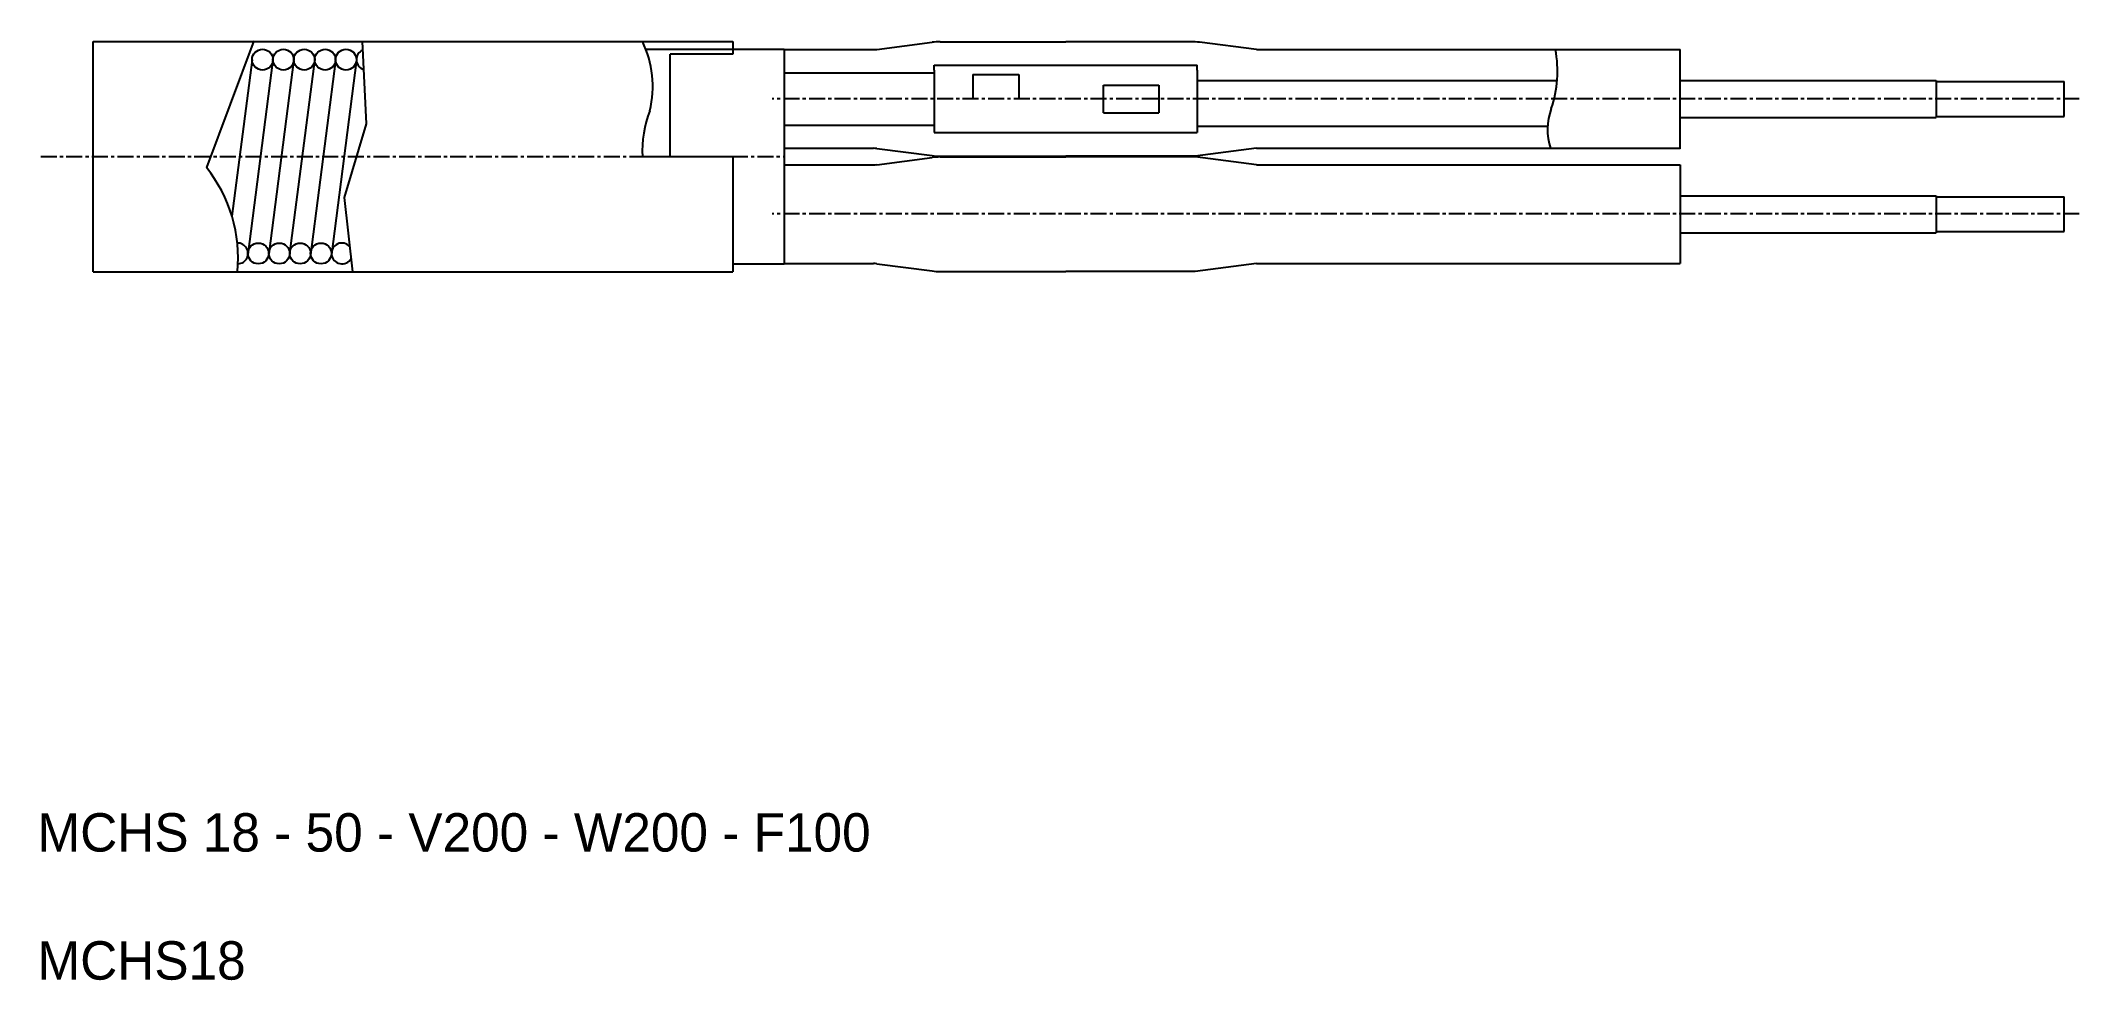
# Model space of a CAD drawing. Extents: x 0 to 160, y 0 to 73.
import ezdxf

# ---------------------------------------------------------------- set-up
doc = ezdxf.new("R2010")
doc.units = 0
doc.linetypes.add('CENTER', pattern=[2, 1.25, -0.25, 0.25, -0.25])
doc.layers.get('0').update_dxf_attribs({"linetype": 'CONTINUOUS'})
doc.layers.add('CENTER', color=1, linetype='CENTER')

msp = doc.modelspace()

# ---------------------------------------------------------------- linework, layer by layer
at = {"color": 7, "linetype": 'CONTINUOUS'}
for p, q in [((4.35, 73.27), (54.35, 73.27)), ((4.35, 55.27), (4.35, 73.27)), ((54.35, 72.66), (58.35, 72.66)), ((58.35, 72.66), (58.35, 55.89)), ((58.35, 72.63), (65.32, 72.63)), ((58.35, 72.63), (65.32, 72.63)), ((65.58, 72.64), (69.91, 73.2)), ((70.55, 73.24), (80.35, 73.24)), ((90.15, 73.24), (80.35, 73.24)), ((95.25, 72.63), (90.79, 73.2)), ((95.25, 72.63), (128.35, 72.63)), ((128.35, 64.89), (128.35, 72.63)), ((128.35, 70.22), (148.35, 70.22)), ((148.35, 70.22), (148.35, 67.32)), ((148.35, 70.14), (158.35, 70.14)), ((158.35, 67.41), (158.35, 70.14)), ((128.35, 67.32), (148.35, 67.32)), ((148.35, 67.41), (158.35, 67.41)), ((54.35, 64.27), (54.35, 55.27)), ((58.35, 64.92), (65.32, 64.92)), ((58.35, 64.92), (65.32, 64.92)), ((65.58, 64.91), (69.91, 64.35)), ((65.58, 63.64), (69.91, 64.2)), ((70.23, 64.27), (80.35, 64.27)), ((70.23, 64.27), (80.35, 64.27)), ((70.55, 64.3), (80.35, 64.3)), ((70.55, 64.24), (80.35, 64.24)), ((90.47, 64.3), (80.35, 64.3)), ((90.47, 64.27), (80.35, 64.27)), ((90.47, 64.27), (80.35, 64.27)), ((90.47, 64.24), (80.35, 64.24)), ((95.25, 64.92), (90.47, 64.3)), ((95.25, 63.63), (90.47, 64.24)), ((95.25, 64.92), (128.35, 64.92)), ((58.35, 63.63), (65.32, 63.63)), ((58.35, 63.63), (65.32, 63.63)), ((95.25, 63.63), (128.35, 63.63)), ((128.35, 63.63), (128.35, 55.92)), ((128.35, 61.22), (148.35, 61.22)), ((148.35, 61.22), (148.35, 58.32)), ((148.35, 61.14), (158.35, 61.14)), ((158.35, 58.41), (158.35, 61.14)), ((128.35, 58.32), (148.35, 58.32)), ((148.35, 58.41), (158.35, 58.41)), ((54.35, 55.89), (58.35, 55.89)), ((58.35, 55.92), (65.32, 55.92)), ((58.35, 55.92), (65.32, 55.92)), ((65.58, 55.91), (69.91, 55.35)), ((95.25, 55.92), (90.47, 55.3)), ((95.25, 55.92), (128.35, 55.92)), ((4.35, 55.27), (54.35, 55.27)), ((70.55, 55.3), (80.35, 55.3)), ((90.47, 55.3), (80.35, 55.3))]:
    msp.add_line(p, q, dxfattribs=at)
at = {"color": 3, "linetype": 'CONTINUOUS'}
for p, q in [((16.92, 73.31), (13.2, 63.43)), ((54.35, 73.27), (54.35, 72.27)), ((16.77, 71.84), (15.2, 59.62)), ((18.4, 71.84), (16.44, 56.62)), ((20.03, 71.87), (18.08, 56.67)), ((21.67, 71.92), (19.71, 56.71)), ((23.29, 71.74), (21.34, 56.6)), ((24.92, 71.84), (22.97, 56.63)), ((47.54, 72.66), (54.35, 72.66)), ((49.44, 64.27), (49.44, 72.27)), ((54.35, 72.27), (49.44, 72.27)), ((58.35, 70.82), (70.08, 70.82)), ((70.08, 71.41), (90.63, 71.41)), ((70.08, 71.03), (70.08, 71.41)), ((70.08, 71.03), (70.08, 66.14)), ((73.08, 70.67), (76.68, 70.67)), ((73.08, 70.67), (73.08, 68.77)), ((76.68, 70.67), (76.68, 68.77)), ((90.63, 71.03), (90.63, 71.41)), ((90.63, 71.03), (90.63, 66.14)), ((90.63, 70.22), (118.75, 70.22)), ((83.29, 69.86), (87.63, 69.86)), ((83.29, 67.69), (83.29, 69.86)), ((87.63, 69.86), (87.63, 67.69)), ((83.29, 67.69), (87.63, 67.69)), ((58.35, 66.73), (70.08, 66.73)), ((70.08, 66.14), (90.63, 66.14)), ((90.63, 66.65), (118, 66.65)), ((47.27, 64.27), (54.35, 64.27))]:
    msp.add_line(p, q, dxfattribs=at)
msp.add_lwpolyline([(25.38, 73.27), (25.7, 66.83), (23.97, 61.08), (24.63, 55.27)], dxfattribs=at)
for centre in [(17.59, 71.84), (19.22, 71.84), (20.85, 71.84), (22.48, 71.84), (24.11, 71.84), (17.26, 56.71), (18.9, 56.71), (20.53, 56.71), (22.16, 56.71)]:
    msp.add_circle(centre, 0.814, dxfattribs=at)
for centre, radius, start, end in [((39.86, 69.72), 8.22, 346.8524, 25.617), ((25.74, 71.84), 0.814, 113.4306, 252.2316), ((109.68, 70.95), 9.09, 341.187, 10.6396), ((55.66, 64.72), 8.4, 158.1345, 183.0648), ((122.55, 66.39), 4.56, 159.1334, 198.7802), ((4.34, 56.36), 11.34, 354.5079, 38.5603), ((15.64, 56.71), 0.814, 265.2287, 91.3709), ((23.79, 56.71), 0.814, 41.0567, 331.767)]:
    msp.add_arc(centre, radius, start, end, dxfattribs=at)
at = {"color": 7, "linetype": 'CONTINUOUS'}
for centre, radius, start, end in [((65.32, 74.63), 2, 270, 277.3803), ((70.55, 68.24), 5, 90, 97.3803), ((90.15, 68.24), 5, 82.6197, 90), ((65.32, 62.92), 2, 82.6197, 90), ((70.55, 69.3), 5, 262.6197, 270), ((70.55, 59.24), 5, 90, 97.3803), ((65.32, 65.63), 2, 270, 277.3803), ((65.32, 53.92), 2, 82.6197, 90), ((70.55, 60.3), 5, 262.6197, 270)]:
    msp.add_arc(centre, radius, start, end, dxfattribs=at)
at = {"layer": 'CENTER', "color": 1, "linetype": 'CENTER'}
for p, q in [((159.54, 68.77), (57.41, 68.77)), ((0.26, 64.27), (58.35, 64.27)), ((159.54, 59.79), (57.41, 59.79))]:
    msp.add_line(p, q, dxfattribs=at)

# ---------------------------------------------------------------- texts
for s, p in [('MCHS 18 - 50 - V200 - W200 - F100', (0, 10)), ('MCHS18', (0, 0))]:
    msp.add_text(s, height=3).set_placement(p)

doc.saveas('drawing.dxf')
